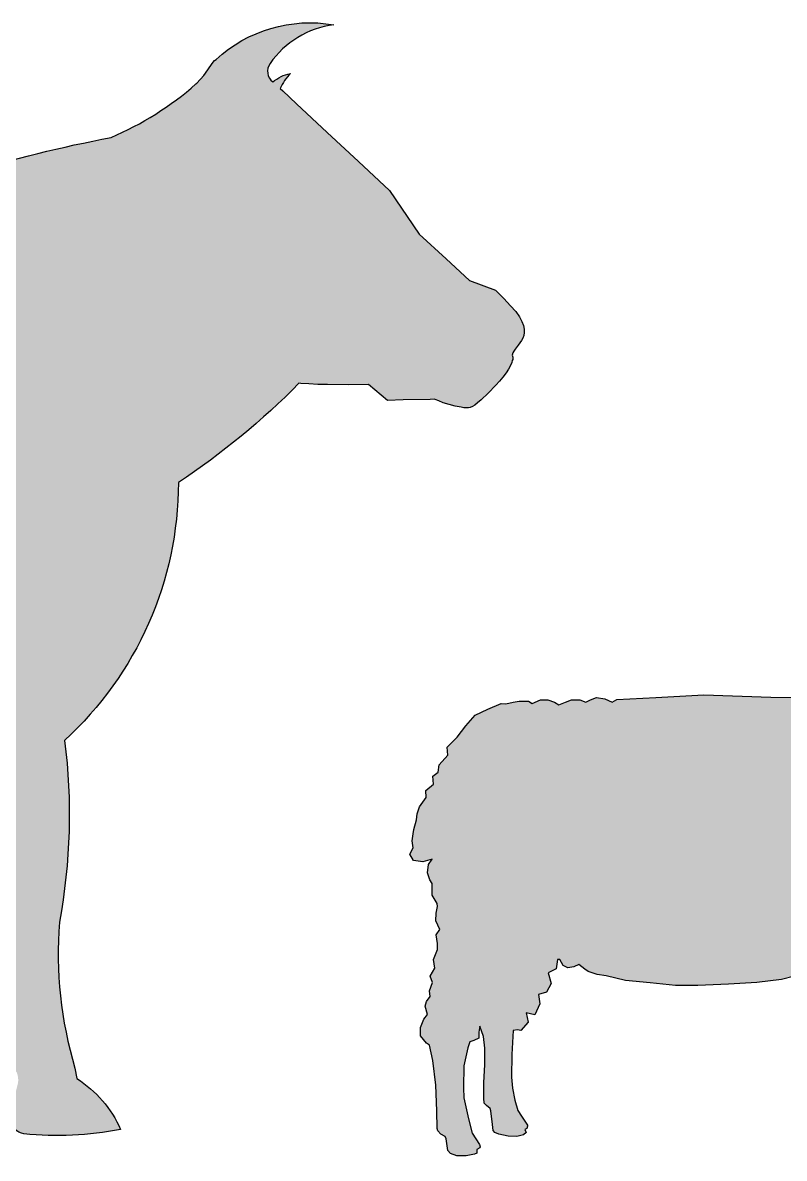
# Model space of a CAD drawing. Header units: millimetres. Extents: x 0 to 2059, y -1982 to 155.
# Drawn here: x 19.94 to 26.53, y 22.41 to 32.23 of the extents above; entities that cross this region are included whole.
import ezdxf

# ---------------------------------------------------------------- set-up
doc = ezdxf.new("R2010")
doc.units = ezdxf.units.MM
doc.header["$LTSCALE"] = 0.01
doc.layers.add('L18', color=4, linetype='Continuous')

msp = doc.modelspace()

# ---------------------------------------------------------------- hatches: boundary and pattern name
at = {"layer": 'L18'}
h = msp.add_hatch(color=256, dxfattribs=at)
edge = h.paths.add_edge_path()
edge.add_line((13.91153273667606, 24.97038228246649), (13.90842541541532, 24.92528653226045))
edge.add_line((13.90842541541532, 24.92528653226045), (13.901379940147, 24.7459867746664))
edge.add_line((13.901379940147, 24.7459867746664), (13.89812513855338, 24.65008714599767))
edge.add_line((13.89812513855338, 24.65008714599767), (13.89864122607222, 24.55213933269312))
edge.add_line((13.89864122607222, 24.55213933269312), (13.90206685046924, 24.45505287162614))
edge.add_line((13.90206685046924, 24.45505287162614), (13.90721517934141, 24.35214733680849))
edge.add_line((13.90721517934141, 24.35214733680849), (13.91527304509175, 24.25010315422855))
edge.add_line((13.91527304509175, 24.25010315422855), (13.92624044771847, 24.14892032388694))
edge.add_line((13.92624044771847, 24.14892032388695), (13.94097873946005, 24.04568930890892))
edge.add_line((13.94097873946005, 24.04568930890891), (13.96239745718928, 23.94127146153367))
edge.add_line((13.96239745718928, 23.94127146153368), (13.98586435955822, 23.8406245032718))
edge.add_line((13.98586435955822, 23.8406245032718), (14.01310215104141, 23.73792936037276))
edge.add_line((14.01310215104141, 23.73792936037276), (14.04615901627737, 23.63695692195125))
edge.add_line((14.04615901627736, 23.63695692195125), (14.08417360302762, 23.54061672488411))
edge.add_line((14.08417360302762, 23.54061672488411), (14.12886861576612, 23.44308969541977))
edge.add_line((14.12886861576612, 23.44308969541977), (14.17561181314194, 23.33684695043294))
edge.add_line((14.17561181314194, 23.33684695043294), (14.2030516064602, 23.26193236054806))
edge.add_line((14.2030516064602, 23.26193236054807), (14.2352541817012, 23.18932290627334))
edge.add_line((14.2352541817012, 23.18932290627333), (14.25174727228156, 23.09845639535984))
edge.add_arc((13.7209527146038, 22.2595096357197), 0.9927610628801983, 23.760051935673403, 57.67880706732399, ccw=False)
edge.add_arc((14.08773129282126, 25.33806054491949), 2.732813983855878, 263.8207677775461, 281.4358506883499, ccw=False)
edge.add_arc((13.808861384753, 22.73854107108444), 0.1184080000003041, 176.928537008617, 262.58192873071414, ccw=False)
edge.add_arc((15.14337386566317, 22.66693306387833), 1.454840290990404, 164.2362289315137, 176.9285370085086, ccw=False)
edge.add_arc((13.69766829632437, 23.07503934308319), 0.04736319999997456, 344.2362289315121, 459.3885652181947)
edge.add_arc((13.92394842535727, 22.63941514248521), 0.53611882247298, 115.87966043148, 132.0343272875595)
edge.add_arc((13.54911965314565, 23.05520343539814), 0.02368160000017777, 178.2480865061892, 312.0343272877745, ccw=False)
edge.add_arc((10.51514023766284, 23.14800131014579), 3.011716650498605, 358.2480865057758, 387.2644953678432)
edge.add_arc((13.48578188616734, 25.02644344471199), 0.5787361057632164, 198.3597439684178, 239.52388448959408, ccw=False)
edge.add_line((12.93650486462804, 24.84415182745301), (12.89685313676622, 24.74852118966957))
edge.add_line((12.89685313676622, 24.74852118966957), (12.83920032211803, 24.59376889771798))
edge.add_line((12.83920032211803, 24.59376889771798), (12.78154750746924, 24.4238448124383))
edge.add_line((12.78154750746924, 24.4238448124383), (12.75120392081336, 24.33281405246634))
edge.add_line((12.75120392081336, 24.33281405246634), (12.72389469282104, 24.23874893383067))
edge.add_line((12.72389469282104, 24.23874893383068), (12.69961982349646, 24.14468381519323))
edge.add_line((12.69961982349646, 24.14468381519322), (12.67534495416949, 24.04454997922641))
edge.add_line((12.67534495416949, 24.04454997922641), (12.65410444351026, 23.94441614325752))
edge.add_line((12.65410444351026, 23.94441614325751), (12.63589829151638, 23.84428230728876))
edge.add_line((12.63589829151637, 23.84428230728876), (12.62072649818844, 23.74111411265437))
edge.add_line((12.62072649818844, 23.74111411265437), (12.61162342218941, 23.63491155935642))
edge.add_line((12.61162342218941, 23.63491155935642), (12.60555470485871, 23.53174336472202))
edge.add_line((12.60555470485871, 23.53174336472202), (12.60252034619276, 23.42554081142197))
edge.add_line((12.60252034619276, 23.42554081142197), (12.60555470485871, 23.31933825812193))
edge.add_line((12.60555470485871, 23.31933825812193), (12.61465778085714, 23.21617006348768))
edge.add_line((12.61465778085714, 23.21617006348769), (12.62982957418508, 23.10996751018943))
edge.add_line((12.62982957418508, 23.10996751018943), (12.64803572617896, 23.00679931555489))
edge.add_line((12.64803572617896, 23.00679931555489), (12.67837931283484, 22.90666547958629))
edge.add_line((12.67837931283484, 22.90666547958629), (12.67955159645071, 22.90314862873918))
edge.add_arc((12.14875703877264, 22.06420186910002), 0.9927610628795306, 23.76005193562861, 57.67880706727931, ccw=False)
edge.add_arc((12.5155356169898, 25.14275277829883), 2.732813983855878, 263.8207677775461, 281.4358506883499, ccw=False)
edge.add_arc((12.23666570892185, 22.54323330446346), 0.1184080000000237, 176.9285370084538, 262.5819287305509, ccw=False)
edge.add_arc((13.57117818983232, 22.47162529725768), 1.454840290990404, 164.2362289315137, 176.9285370085086, ccw=False)
edge.add_arc((12.12547262049339, 22.8797315764625), 0.04736320000007545, 344.2362289315935, 459.388565218276)
edge.add_arc((12.20520286783648, 22.39752296376634), 0.5361188224738669, 99.38856521821307, 115.5432320742926)
edge.add_arc((11.9638213969418, 22.90260859859532), 0.02368159999995753, 161.7569912924046, 295.54323207398477, ccw=False)
edge.add_arc((9.080990361819412, 23.8528337098531), 3.011716650498593, 341.7569912925188, 387.1023424058428)
edge.add_line((11.76200299579383, 25.22491550018486), (11.75593427846254, 25.24312165217844))
edge.add_line((11.75593427846254, 25.24312165217844), (11.75593427846254, 25.26132780417202))
edge.add_line((11.75593427846254, 25.26132780417203), (11.75896863712789, 25.27649959750205))
edge.add_line((11.75896863712789, 25.27649959750205), (11.76807171312513, 25.29470574949564))
edge.add_line((11.76807171312513, 25.29470574949564), (11.78324350645307, 25.31594626015472))
edge.add_line((11.78324350645307, 25.31594626015472), (11.80144965844814, 25.34022112948154))
edge.add_line((11.80144965844814, 25.34022112948154), (11.82572452777332, 25.37056471613757))
edge.add_line((11.82572452777332, 25.37056471613757), (11.8560681144292, 25.40697702012682))
edge.add_line((11.8560681144292, 25.40697702012682), (11.88944605975281, 25.45552675877853))
edge.add_line((11.88944605975281, 25.45552675877853), (11.92889272240772, 25.51014521476122))
edge.add_line((11.92889272240772, 25.51014521476122), (11.97440810239153, 25.57993546407201))
edge.add_line((11.97440810239153, 25.57993546407201), (12.01688912371179, 25.65579443071394))
edge.add_line((12.01688912371179, 25.65579443071393), (12.0502670690354, 25.74075647335474))
edge.add_line((12.0502670690354, 25.74075647335474), (12.07757629702593, 25.82875287465911))
edge.add_line((12.07757629702593, 25.82875287465912), (12.09881680768516, 25.92281799329672))
edge.add_line((12.09881680768516, 25.92281799329672), (12.09849009926964, 25.92313220396038))
edge.add_arc((15.69771654374605, 27.47841815349621), 3.9208857906654, 176.4851429676196, 203.3699803457382, ccw=False)
edge.add_arc((11.23145376709719, 27.89342101525121), 0.5796798150029834, 342.4678042878648, 389.9577723251181)
edge.add_line((11.73368469206586, 28.18289085120481), (11.54698797642378, 28.42356370347633))
edge.add_line((11.54698797642378, 28.42356370347633), (11.40874726576228, 28.60071901725086))
edge.add_line((11.40874726576228, 28.60071901725086), (11.36366887820133, 28.81691184646597))
edge.add_line((11.36366887820133, 28.81691184646598), (11.33112406526475, 28.96324537633024))
edge.add_line((11.33112406526475, 28.96324537633024), (11.30684919593778, 29.01482947364743))
edge.add_line((11.30684919593778, 29.01482947364743), (11.2825743266132, 29.05427613630219))
edge.add_line((11.2825743266132, 29.05427613630219), (11.27347125061417, 29.07248228829578))
edge.add_line((11.27347125061417, 29.07248228829578), (11.26133381595158, 29.08461972296016))
edge.add_line((11.26133381595158, 29.08461972296016), (11.25223073995494, 29.09372279895695))
edge.add_line((11.25223073995494, 29.09372279895695), (11.2431276639583, 29.09979151628809))
edge.add_line((11.24312766395829, 29.09979151628809), (11.237058946627, 29.09979151628809))
edge.add_line((11.237058946627, 29.09979151628809), (11.22795587063036, 29.09675715762259))
edge.add_line((11.22795587063036, 29.0967571576226), (11.22188715329906, 29.09068844029145))
edge.add_line((11.22188715329906, 29.09068844029145), (11.21581843596777, 29.07855100562707))
edge.add_line((11.21581843596777, 29.07855100562707), (11.20974971863647, 29.06034485363348))
edge.add_line((11.20974971863647, 29.06034485363349), (11.20671535997053, 29.03910434297426))
edge.add_line((11.20671535997053, 29.03910434297426), (11.20368100130339, 29.01179511498164))
edge.add_line((11.20368100130339, 29.01179511498164), (11.20064664263744, 28.97538281099447))
edge.add_line((11.20064664263744, 28.97538281099447), (11.19761228397209, 28.89042076835366))
edge.add_line((11.19761228397209, 28.89042076835366), (11.20064664263744, 28.78118385638811))
edge.add_line((11.20064664263744, 28.78118385638812), (11.20671535997053, 28.64463771643205))
edge.add_line((11.20671535997053, 28.64463771643204), (11.21581843596777, 28.47471363115251))
edge.add_line((11.21581843596777, 28.47471363115251), (11.22795587063036, 28.29265211121039))
edge.add_line((11.22795587063036, 28.29265211121039), (11.23402458796106, 28.11059059126857))
edge.add_line((11.23402458796106, 28.11059059126857), (11.237058946627, 27.9285290713266))
edge.add_line((11.237058946627, 27.92852907132659), (11.24009330529235, 27.74950191005027))
edge.add_line((11.24009330529235, 27.74950191005027), (11.23402458796106, 27.39751630482847))
edge.add_line((11.23402458796106, 27.39751630482847), (11.22795587063036, 27.06980556893155))
edge.add_line((11.22795587063036, 27.06980556893155), (11.22492151196441, 26.91505327698204))
edge.add_line((11.22492151196441, 26.91505327698204), (11.22492151196441, 26.76940406102739))
edge.add_line((11.22492151196441, 26.76940406102739), (11.22795587063036, 26.62982356240582))
edge.add_line((11.22795587063036, 26.62982356240582), (11.23099022929571, 26.50541485711204))
edge.add_line((11.23099022929571, 26.50541485711204), (11.237058946627, 26.44472768379805))
edge.add_line((11.237058946627, 26.44472768379805), (11.24009330529235, 26.39010922781521))
edge.add_line((11.24009330529235, 26.39010922781521), (11.24616202262364, 26.33549077183237))
edge.add_line((11.24616202262364, 26.33549077183236), (11.25526509862029, 26.28694103318081))
edge.add_line((11.25526509862029, 26.28694103318081), (11.26436817461753, 26.24142565319476))
edge.add_line((11.26436817461753, 26.24142565319476), (11.27650560927952, 26.1989446318745))
edge.add_line((11.27650560927952, 26.1989446318745), (11.2886430439445, 26.15949796922169))
edge.add_line((11.2886430439445, 26.15949796922168), (11.30078047860649, 26.12612002389807))
edge.add_line((11.30078047860649, 26.12612002389807), (11.31898663060037, 26.08363900257767))
edge.add_line((11.31898663060037, 26.08363900257767), (11.3341584239301, 26.0411579812592))
edge.add_line((11.3341584239301, 26.0411579812592), (11.35236457592399, 25.99564260127315))
edge.add_line((11.35236457592399, 25.99564260127315), (11.36450201058598, 25.95012722128709))
edge.add_line((11.36450201058598, 25.9501272212871), (11.39181123857651, 25.853027743984))
edge.add_line((11.3918112385765, 25.85302774398399), (11.41001739057218, 25.74682519068604))
edge.add_line((11.41001739057218, 25.74682519068604), (11.42822354256606, 25.63455392005485))
edge.add_line((11.42822354256606, 25.63455392005485), (11.43732661856271, 25.51621393209237))
edge.add_line((11.43732661856271, 25.51621393209237), (11.44642969456114, 25.39483958546439))
edge.add_line((11.44642969456114, 25.39483958546439), (11.44642969456114, 25.26436216283767))
edge.add_line((11.44642969456114, 25.26436216283767), (11.44339533589579, 25.1338847402129))
edge.add_line((11.44339533589579, 25.1338847402129), (11.43732661856271, 24.99430424159118))
edge.add_line((11.43732661856271, 24.99430424159118), (11.42518918390012, 24.85472374296767))
edge.add_line((11.42518918390012, 24.85472374296767), (11.40698303190624, 24.71210888568031))
edge.add_line((11.40698303190623, 24.71210888568031), (11.38574252124521, 24.56645966972566))
edge.add_line((11.38574252124521, 24.56645966972566), (11.35843329325468, 24.417776095107))
edge.add_line((11.35843329325468, 24.417776095107), (11.32505534793346, 24.2660581618212))
edge.add_line((11.32505534793346, 24.26605816182121), (11.2886430439445, 24.1173745872027))
edge.add_line((11.2886430439445, 24.1173745872027), (11.25526509862029, 24.21447406450401))
edge.add_line((11.25526509862029, 24.21447406450401), (11.24012249453984, 24.35237634293506))
edge.add_line((11.24012249453984, 24.35237634293506), (11.20688751226394, 24.66782348364267))
edge.add_line((11.20688751226394, 24.66782348364267), (11.18150079645239, 24.38880475591909))
edge.add_line((11.18150079645239, 24.38880475591909), (11.13944094643901, 24.24360293667548))
edge.add_line((11.13944094643901, 24.24360293667548), (11.09103904490897, 24.09598967696387))
edge.add_line((11.09103904490897, 24.09598967696387), (11.03992186879422, 23.95169936007052))
edge.add_line((11.03992186879422, 23.95169936007052), (11.01643436482743, 24.0516530137485))
edge.add_line((11.01643436482743, 24.0516530137485), (10.99114308862917, 24.16398693634416))
edge.add_line((10.99114308862917, 24.16398693634417), (10.96978242347883, 24.28507435092256))
edge.add_line((10.96978242347883, 24.28507435092256), (10.95235236937821, 24.41491525748577))
edge.add_line((10.95235236937821, 24.41491525748577), (10.93552998351249, 24.55079438144641))
edge.add_line((10.93552998351248, 24.55079438144641), (10.92233437458052, 24.69240788868987))
edge.add_line((10.92233437458052, 24.69240788868987), (10.91517698304569, 24.83341372770217))
edge.add_line((10.91517698304569, 24.83341372770217), (10.9083234256292, 24.97743867541213))
edge.add_line((10.9083234256292, 24.97743867541213), (10.9105271943105, 25.1205521207723))
edge.add_line((10.9105271943105, 25.1205521207723), (10.91544623757709, 25.26034262331794))
edge.add_line((10.91544623757709, 25.26034262331794), (10.91941531356012, 25.33008595753151))
edge.add_line((10.91941531356012, 25.33008595753151), (10.92609966412606, 25.39650634892862))
edge.add_line((10.92609966412606, 25.39650634892863), (10.9327840146926, 25.46292674032559))
edge.add_line((10.9327840146926, 25.46292674032559), (10.94248747395859, 25.52904329760599))
edge.add_line((10.94248747395859, 25.529043297606), (10.95158326499089, 25.58912163748704))
edge.add_line((10.95158326499089, 25.58912163748704), (10.96400199884039, 25.65191525195308))
edge.add_line((10.96400199884039, 25.65191525195308), (10.97883217315805, 25.70836681490066))
edge.add_line((10.97883217315804, 25.70836681490065), (10.99366234747331, 25.76481837784853))
edge.add_line((10.99366234747331, 25.76481837784853), (11.01090396225493, 25.81492788927825))
edge.add_line((11.01090396225493, 25.81492788927824), (11.031164685739, 25.86473356659305))
edge.add_line((11.031164685739, 25.86473356659305), (11.05112157510413, 25.9115201352084))
edge.add_line((11.05112157510413, 25.91152013520839), (11.07379373905276, 25.95498376100727))
edge.add_line((11.07379373905276, 25.95498376100727), (11.08195879526874, 25.97550985367249))
edge.add_line((11.08195879526874, 25.97550985367249), (11.09164302206808, 26.0111314898383))
edge.add_line((11.09164302206808, 26.0111314898383), (11.09867337978501, 26.05287109548399))
edge.add_line((11.09867337978501, 26.05287109548399), (11.10354716533673, 26.06846720924958))
edge.add_line((11.10354716533673, 26.06846720924958), (11.12175331733001, 26.11398258923563))
edge.add_line((11.12175331733001, 26.11398258923563), (11.12782203466131, 26.13522309989487))
edge.add_line((11.12782203466131, 26.13522309989487), (11.1338907519926, 26.17163540388398))
edge.add_line((11.1338907519926, 26.17163540388398), (11.13692511065795, 26.21715078387003))
edge.add_line((11.13692511065795, 26.21715078387003), (11.1399594693233, 26.27480359851852))
edge.add_line((11.1399594693233, 26.27480359851852), (11.1399594693233, 26.42348717313703))
edge.add_line((11.1399594693233, 26.42348717313703), (11.1399594693233, 26.60251433441335))
edge.add_line((11.1399594693233, 26.60251433441336), (11.12782203466131, 27.04856505827232))
edge.add_line((11.12782203466131, 27.04856505827231), (11.10961588266743, 27.5644060314425))
edge.add_line((11.10961588266743, 27.5644060314425), (11.08534101334105, 28.09541879794063))
edge.add_line((11.08534101334105, 28.09541879794063), (11.06410050268182, 28.60215669511179))
edge.add_line((11.06410050268182, 28.60215669511179), (11.05803178535053, 28.82669923637416))
edge.add_line((11.05803178535053, 28.82669923637417), (11.05196306801923, 29.02696690831181))
edge.add_line((11.05196306801923, 29.02696690831181), (11.04892870935388, 29.19689099358941))
edge.add_line((11.04892870935388, 29.19689099358941), (11.04892870935388, 29.32736841621612))
edge.add_line((11.04892870935388, 29.32736841621612), (11.05196306801923, 29.4001930241927))
edge.add_line((11.05196306801923, 29.4001930241927), (11.05803178535053, 29.47301763216899))
edge.add_line((11.05803178535053, 29.47301763216898), (11.06713486134717, 29.53977352281427))
edge.add_line((11.06713486134717, 29.53977352281427), (11.07927229600976, 29.6065294134594))
edge.add_line((11.07927229600976, 29.60652941345941), (11.09140973067414, 29.67025094544113))
edge.add_line((11.09140973067414, 29.67025094544113), (11.10961588266743, 29.73093811875497))
edge.add_line((11.10961588266743, 29.73093811875497), (11.13085639332666, 29.79162529206911))
edge.add_line((11.13085639332666, 29.79162529206911), (11.15209690398589, 29.84927810671746))
edge.add_line((11.15209690398589, 29.84927810671746), (11.17940613197881, 29.90389656270015))
edge.add_line((11.1794061319788, 29.90389656270015), (11.20671535997053, 29.95548066001541))
edge.add_line((11.20671535997053, 29.95548066001541), (11.23402458796106, 30.00403039866696))
edge.add_line((11.23402458796106, 30.00403039866696), (11.26740253328288, 30.05258013731866))
edge.add_line((11.26740253328288, 30.05258013731866), (11.29774611994114, 30.09809551730472))
edge.add_line((11.29774611994114, 30.09809551730471), (11.3341584239301, 30.14361089729062))
edge.add_line((11.3341584239301, 30.14361089729061), (11.37057072791727, 30.18305755994358))
edge.add_line((11.37057072791727, 30.18305755994358), (11.41001739057218, 30.22250422259819))
edge.add_line((11.41001739057218, 30.22250422259819), (11.44946405322709, 30.25891652658745))
edge.add_line((11.44946405322709, 30.25891652658746), (11.48891071587961, 30.29532883057463))
edge.add_line((11.48891071587961, 30.29532883057463), (11.53139173719986, 30.32567241723244))
edge.add_line((11.53139173719986, 30.32567241723244), (11.57387275852072, 30.35601600388862))
edge.add_line((11.57387275852072, 30.35601600388861), (11.61938813850453, 30.38635959054658))
edge.add_line((11.61938813850453, 30.38635959054658), (11.66490351849073, 30.41063445987146))
edge.add_line((11.66490351849073, 30.41063445987146), (11.71041889847634, 30.43490932919813))
edge.add_line((11.71041889847634, 30.43490932919813), (11.75593427846254, 30.45614983985736))
edge.add_line((11.75593427846254, 30.45614983985736), (11.80144965844815, 30.47739035051659))
edge.add_line((11.80144965844814, 30.47739035051659), (11.84999939709791, 30.49559650251227))
edge.add_line((11.8499993970979, 30.49559650251227), (11.89551477708411, 30.51076829584021))
edge.add_line((11.89551477708411, 30.51076829584021), (11.94406451573566, 30.52290573050265))
edge.add_line((11.94406451573566, 30.52290573050265), (11.98957989572186, 30.53504316516524))
edge.add_line((11.98957989572186, 30.53504316516523), (12.03812963437341, 30.54414624116188))
edge.add_line((12.03812963437341, 30.54414624116188), (12.08364501435722, 30.55324931716061))
edge.add_line((12.08364501435722, 30.55324931716061), (12.13219475300877, 30.55628367582626))
edge.add_line((12.13219475300878, 30.55628367582626), (12.23232858897782, 30.56538675182305))
edge.add_line((12.23232858897782, 30.56538675182306), (12.35066857694016, 30.5714554691542))
edge.add_line((12.35066857694015, 30.5714554691542), (12.48418035823043, 30.5714554691542))
edge.add_line((12.48418035823043, 30.5714554691542), (12.63286393285103, 30.5714554691542))
edge.add_line((12.63286393285103, 30.5714554691542), (12.97271210341009, 30.56538675182306))
edge.add_line((12.97271210341009, 30.56538675182306), (13.35807565395356, 30.55324931716062))
edge.add_line((13.35807565395357, 30.55324931716061), (14.2380396670074, 30.51076829584021))
edge.add_line((14.2380396670074, 30.51076829584021), (15.1938626467057, 30.46221855718851))
edge.add_line((15.1938626467057, 30.46221855718851), (15.67936003321763, 30.44097804652927))
edge.add_line((15.67936003321763, 30.44097804652927), (16.15575434373291, 30.42580625319955))
edge.add_line((16.15575434373291, 30.42580625319955), (16.38939996099164, 30.41973753586825))
edge.add_line((16.38939996099163, 30.41973753586825), (16.6200112195856, 30.4136688185371))
edge.add_line((16.62001121958561, 30.4136688185371), (16.84151940218234, 30.41063445987146))
edge.add_line((16.84151940218234, 30.41063445987146), (17.05392450878063, 30.41063445987146))
edge.add_line((17.05392450878063, 30.41063445987146), (17.26026089804942, 30.41366881853711))
edge.add_line((17.26026089804942, 30.4136688185371), (17.45749421131919, 30.4167031772026))
edge.add_line((17.45749421131919, 30.41670317720261), (17.64259008992695, 30.42277189453375))
edge.add_line((17.64259008992695, 30.42277189453375), (17.81554853387214, 30.43490932919813))
edge.add_line((17.81554853387213, 30.43490932919813), (17.97636954315472, 30.44704676386057))
edge.add_line((17.97636954315472, 30.44704676386057), (18.12201875910759, 30.4652529158543))
edge.add_line((18.12201875910759, 30.46525291585431), (18.22315137021531, 30.48171636417325))
edge.add_arc((22.87710081187649, 19.70313738405513), 11.7404007698282, 100.66183856730481, 113.3536072327916, ccw=False)
edge.add_arc((19.60341436879093, 33.80003459365687), 2.786190664481684, 293.2889153350455, 311.2123158290158)
edge.add_line((21.43909936969925, 31.70405773398377), (21.44767585671911, 31.71237432745788))
edge.add_line((21.44767585671912, 31.71237432745788), (21.50836303003326, 31.77609585943737))
edge.add_line((21.50836303003325, 31.77609585943737), (21.54174097535686, 31.82767995675457))
edge.add_line((21.54174097535687, 31.82767995675457), (21.57815327934463, 31.88229841273757))
edge.add_line((21.57815327934463, 31.88229841273756), (21.59939379000566, 31.90657328206423))
edge.add_line((21.59939379000566, 31.90657328206424), (21.61230324524275, 31.9162553734922))
edge.add_arc((22.42522064262043, 31.03449013524076), 1.199310064306948, 80.08017087063132, 132.6735923322026, ccw=False)
edge.add_arc((22.73388513436538, 31.42614110278593), 0.7962965552460636, 97.3637108003461, 145.1900485508988)
edge.add_arc((22.17730468723874, 31.81311797445876), 0.1184080000001605, 145.1900485493072, 230.9140036893158)
edge.add_arc((22.31781398080147, 31.46532612142239), 0.3343229981610815, 100.60570228124442, 130.0593588428323, ccw=False)
edge.add_arc((22.57402003623777, 31.47801914006082), 0.4480647814879749, 135.1644909428001, 155.1927351236019)
edge.add_line((22.16730075220774, 31.66601241762139), (22.19109372981733, 31.6456184368126))
edge.add_line((22.19109372981733, 31.6456184368126), (22.30943371777966, 31.53334716618141))
edge.add_line((22.30943371777966, 31.53334716618141), (22.57342292169486, 31.2845297555943))
edge.add_line((22.57342292169486, 31.2845297555943), (22.84651520160909, 31.03267798634154))
edge.add_line((22.84651520160908, 31.03267798634154), (23.11353876419022, 30.78386057575428))
edge.add_line((23.11353876419023, 30.78386057575428), (23.37145925077592, 30.40595922929106))
edge.add_line((23.37145925077592, 30.40595922929106), (23.60510486803524, 30.19051976402532))
edge.add_line((23.60510486803524, 30.19051976402532), (23.80537253997094, 30.00238952675206))
edge.add_line((23.80537253997094, 30.00238952675206), (24.03095750412692, 29.9204618427769))
edge.add_line((24.03095750412692, 29.92046184277689), (24.10378211210365, 29.84763723480061))
edge.add_line((24.10378211210365, 29.84763723480062), (24.16143492675184, 29.78391570282098))
edge.add_line((24.16143492675184, 29.78391570282098), (24.20695030673745, 29.73536596416943))
edge.add_line((24.20695030673745, 29.73536596416943), (24.23729389339392, 29.68985058418352))
edge.add_line((24.23729389339392, 29.68985058418352), (24.25853440405494, 29.65040392153056))
edge.add_line((24.25853440405494, 29.65040392153055), (24.27370619738288, 29.61399161754144))
edge.add_line((24.27370619738288, 29.61399161754144), (24.27977491471418, 29.58364803088542))
edge.add_line((24.27977491471417, 29.58364803088542), (24.27977491471417, 29.55330444422731))
edge.add_line((24.27977491471417, 29.5533044442273), (24.27674055604882, 29.52902957490257))
edge.add_line((24.27674055604882, 29.52902957490257), (24.26763748005158, 29.50475470557575))
edge.add_line((24.26763748005159, 29.50475470557576), (24.25550004538959, 29.48351419491652))
edge.add_line((24.25550004538959, 29.48351419491652), (24.22819081739727, 29.44406753226177))
edge.add_line((24.22819081739728, 29.44406753226176), (24.20088158940436, 29.41068958694024))
edge.add_line((24.20088158940436, 29.41068958694024), (24.18874415474237, 29.39248343494471))
edge.add_line((24.18874415474237, 29.39248343494472), (24.17964107874572, 29.37731164161678))
edge.add_line((24.17964107874572, 29.37731164161678), (24.17660672007978, 29.35910548962304))
edge.add_line((24.17660672007978, 29.35910548962304), (24.17964107874572, 29.34089933762737))
edge.add_line((24.17964107874572, 29.34089933762737), (24.17964107874572, 29.33179626163058))
edge.add_line((24.17964107874572, 29.33179626163057), (24.17964107874572, 29.31965882696813))
edge.add_line((24.17964107874572, 29.31965882696814), (24.17660672007978, 29.31055575097134))
edge.add_line((24.17660672007978, 29.31055575097134), (24.17357236141443, 29.2953839576434))
edge.add_line((24.17357236141443, 29.2953839576434), (24.16143492675184, 29.26807472965108))
edge.add_line((24.16143492675184, 29.26807472965108), (24.14322877475796, 29.23773114299506))
edge.add_line((24.14322877475796, 29.23773114299506), (24.12198826409693, 29.20435319767145))
edge.add_line((24.12198826409693, 29.20435319767144), (24.09467903610641, 29.16794089368219))
edge.add_line((24.09467903610641, 29.16794089368219), (24.06433544944874, 29.13152858969502))
edge.add_line((24.06433544944874, 29.13152858969502), (24.03399186279286, 29.0981506443714))
edge.add_line((24.03399186279286, 29.0981506443714), (23.96723597214743, 29.02836039506047))
edge.add_line((23.96723597214743, 29.02836039506047), (23.90654879883329, 28.97070758041228))
edge.add_line((23.90654879883329, 28.97070758041227), (23.87620521217562, 28.94643271108739))
edge.add_line((23.87620521217562, 28.9464327110874), (23.85193034285044, 28.92519220042622))
edge.add_line((23.85193034285044, 28.92519220042622), (23.83068983218942, 28.91305476576379))
edge.add_line((23.83068983218942, 28.91305476576378), (23.81248368019554, 28.90395168976699))
edge.add_line((23.81248368019554, 28.90395168976699), (23.7973118868676, 28.90091733110149))
edge.add_line((23.7973118868676, 28.9009173311015), (23.77910573487431, 28.9009173311015))
edge.add_line((23.77910573487431, 28.9009173311015), (23.75786522421329, 28.9009173311015))
edge.add_line((23.75786522421329, 28.9009173311015), (23.73359035488811, 28.90698604843264))
edge.add_line((23.73359035488811, 28.90698604843264), (23.68200625757121, 28.91608912442943))
edge.add_line((23.68200625757121, 28.91608912442943), (23.63042216025372, 28.93126091775737))
edge.add_line((23.63042216025371, 28.93126091775737), (23.57883806293681, 28.9464327110874))
edge.add_line((23.57883806293681, 28.9464327110874), (23.53939140028191, 28.96160450441533))
edge.add_line((23.53939140028191, 28.96160450441533), (23.50904781362603, 28.97374193907777))
edge.add_line((23.50904781362603, 28.97374193907778), (23.49994473762879, 28.97677629774342))
edge.add_line((23.49994473762879, 28.97677629774342), (23.46656679230518, 28.97374193907777))
edge.add_line((23.46656679230518, 28.97374193907778), (23.23187875215196, 28.97070758041228))
edge.add_line((23.23187875215196, 28.97070758041227), (23.09533261219634, 28.96463886308098))
edge.add_line((23.09533261219634, 28.96463886308099), (22.93147724424781, 29.10282587495374))
edge.add_line((22.93147724424781, 29.10282587495374), (22.75548444163728, 29.0997915162881))
edge.add_line((22.75548444163728, 29.09979151628809), (22.57645728036081, 29.10282587495374))
edge.add_line((22.5764572803608, 29.10282587495374), (22.49452959638743, 29.10282587495374))
edge.add_line((22.49452959638743, 29.10282587495374), (22.41563627107762, 29.10889459228504))
edge.add_line((22.41563627107762, 29.10889459228504), (22.34584602176862, 29.11192895095069))
edge.add_line((22.34584602176862, 29.11192895095068), (22.33014320681766, 29.11440834278493))
edge.add_arc((17.59420121766294, 33.79958291809681), 6.661832129811405, 303.66109520443206, 315.30874582389686, ccw=False)
edge.add_arc((18.25703273032011, 28.26061532111937), 3.029690433657428, 312.4457905012045, 359.8888070947914, ccw=False)
edge.add_arc((15.24441813349806, 25.38218969717544), 5.098012554201968, -10.521905539840816, 7.243248002578525, ccw=False)
edge.add_arc((23.7316984065976, 24.18433903329404), 3.485224294884818, 175.6080419117262, 196.5884739779518)
edge.add_line((20.39152905570777, 23.18932290627318), (20.40802214628872, 23.09845639535981))
edge.add_arc((19.87722758861055, 22.25950963571989), 0.9927610628802317, 23.76005193564629, 57.67880706729699, ccw=False)
edge.add_arc((20.24400616682838, 25.33806054492029), 2.732813983856843, 263.8207677775386, 281.4358506883424, ccw=False)
edge.add_arc((19.96513625875989, 22.73854107108403), 0.1184080000000407, 176.9285370084961, 262.5819287305924, ccw=False)
edge.add_arc((21.29964873967051, 22.66693306387949), 1.45484029099051, 164.2362289315666, 176.9285370085615, ccw=False)
edge.add_arc((19.71345447510169, 23.08473857829238), 0.1874339902292569, 353.0849881417521, 382.0299575226253)
edge.add_arc((20.06456305001063, 23.36994382968633), 0.2786370098124566, 195.4869400186701, 230.4667855872557, ccw=False)
edge.add_arc((17.52790334319376, 23.58287675462378), 2.286267339846097, 352.7800708180928, 384.4088397910872)
edge.add_arc((19.9033467923862, 25.02644344471275), 0.5787361057636797, 198.3597439684814, 239.5238844896576, ccw=False)
edge.add_line((19.35406977084667, 24.84415182745301), (19.31441804298485, 24.74852118966957))
edge.add_line((19.31441804298485, 24.74852118966957), (19.25676522833666, 24.59376889771798))
edge.add_line((19.25676522833666, 24.59376889771798), (19.19911241368846, 24.4238448124383))
edge.add_line((19.19911241368846, 24.4238448124383), (19.16876882703199, 24.33281405246634))
edge.add_line((19.16876882703199, 24.33281405246634), (19.14145959903967, 24.23874893383067))
edge.add_line((19.14145959903967, 24.23874893383068), (19.11718472971509, 24.14468381519323))
edge.add_line((19.11718472971509, 24.14468381519322), (19.09290986038812, 24.04454997922641))
edge.add_line((19.09290986038812, 24.04454997922641), (19.07166934972889, 23.94441614325752))
edge.add_line((19.07166934972889, 23.94441614325751), (19.01124704528679, 23.84428230728876))
edge.add_line((19.01124704528679, 23.84428230728876), (18.97528677513568, 23.74111411265437))
edge.add_line((18.97528677513567, 23.74111411265437), (18.92130751795709, 23.63491155935642))
edge.add_line((18.92130751795709, 23.63491155935642), (18.91523880062639, 23.53174336472202))
edge.add_line((18.91523880062639, 23.53174336472202), (18.91220444196044, 23.42554081142197))
edge.add_line((18.91220444196045, 23.42554081142197), (18.91523880062639, 23.31933825812193))
edge.add_line((18.91523880062639, 23.31933825812193), (18.92434187662482, 23.21617006348768))
edge.add_line((18.92434187662482, 23.21617006348769), (18.93951366995276, 23.10996751018943))
edge.add_line((18.93951366995276, 23.10996751018943), (18.95771982194665, 23.00679931555489))
edge.add_line((18.95771982194665, 23.00679931555489), (18.98806340860252, 22.90666547958629))
edge.add_line((18.98806340860252, 22.90666547958629), (18.98923569221838, 22.90314862873946))
edge.add_arc((18.45844113453972, 22.06420186909939), 0.9927610628806195, 23.760051935627075, 57.67880706727777, ccw=False)
edge.add_arc((18.82521971275756, 25.14275277829956), 2.732813983856865, 263.8207677775488, 281.4358506883527, ccw=False)
edge.add_arc((18.54634980468963, 22.5432333044633), 0.1184080000001249, 176.9285370084621, 262.581928730559, ccw=False)
edge.add_arc((19.88086228560047, 22.47162529725615), 1.454840290990952, 164.2362289314618, 176.9285370084567, ccw=False)
edge.add_arc((18.29466802103165, 22.88943081167057), 0.1874339902294139, 353.0849881421139, 382.0299575229871)
edge.add_arc((12.79447880339755, 20.84847198637994), 6.054007734403223, 20.41015648711944, 21.83567025372994)
edge.add_arc((12.05304633826561, 24.15875782637214), 6.448562890164976, 350.5522170898485, 359.3569010879488)
edge.add_arc((28.79917623276826, 25.99549429309391), 10.47344125194214, 181.9931109043754, 190.502680589569, ccw=False)
edge.add_arc((18.04722606445133, 27.32889383093273), 1.721389637689951, 248.962211583375, 279.52476955909304, ccw=False)
edge.add_arc((16.16356479547469, 30.07500241432778), 4.533047240920339, 254.3234371104083, 286.21356752831275, ccw=False)
edge.add_arc((13.78837099438237, 26.22410092645883), 1.259753647765776, 290.4278043793423, 335.94327595824336, ccw=False)
edge.add_spline(control_points=[(14.22805884002145, 25.04356975302202), (14.2253131682987, 25.03436808538929), (14.21881240226934, 25.00936130109513), (14.21533734368256, 24.98431357892894), (14.2158845594385, 24.9420778942664), (14.22237372882189, 24.89497714755086), (14.2252625545451, 24.85028271375562), (14.22854397109462, 24.8089524698003), (14.19470554654125, 24.78888310635424), (14.16653457712908, 24.80073290935109), (14.15818290645105, 24.83906462020956), (14.16113395712737, 24.88250143751564), (14.15892030475641, 24.92768298905681), (14.14498479006242, 24.9686126909224), (14.11084292627526, 24.95765440148927), (14.13342629974197, 24.91119958016709), (14.12742486793233, 24.87673031547455), (14.12742486793233, 24.82128480353723), (14.13185366538752, 24.78683716624522), (14.11294880036426, 24.76316597605202), (14.09231862707397, 24.7628288518892), (14.06742987811933, 24.77333122282646), (14.05843256247632, 24.79880610937966), (14.05243596273664, 24.83027628119982), (14.0509331887491, 24.86774173828813), (14.0509331887491, 24.90370474846335), (14.05211673180125, 24.96877666932149), (14.02172800239897, 24.9379165496274), (13.97061348346243, 24.97758791110891), (14.00143828856785, 24.86324599945647), (13.98909463182549, 24.81392112447443), (13.9939265431778, 24.74738724353017), (13.93436011251627, 24.73793707978561), (13.91717376349571, 24.79692553314572), (13.92007632612592, 24.86903463138251), (13.91458422109008, 24.93418429103861), (13.91153273667606, 24.97038228246664)], knot_values=[0, 0, 0, 0, 0.009274167198102035, 0.08437100286078181, 0.2336815318398511, 0.420889673065223, 0.54232845809456, 0.6832757338855822, 0.7792343256996719, 0.8710373196192998, 0.929935574686267, 1.147384811478264, 1.259939163380097, 1.400889137481335, 1.430355986523632, 1.542503861602468, 1.721669805950572, 1.870980334929415, 2.024608315533093, 2.090489205942068, 2.146417461588062, 2.199122750350651, 2.296377439147245, 2.38225099350944, 2.504757533568625, 2.635480689810926, 2.794649318579898, 2.8571852471875, 2.954489033486227, 3.215947562579423, 3.459709454597935, 3.613332482541511, 3.754398781234873, 3.858551532558606, 4.138594677948882, 4.488729920469242, 4.488729920469242, 4.488729920469242, 4.488729920469242], degree=3, periodic=0)
msp.add_hatch(color=256, dxfattribs=at).paths.add_polyline_path([(24.18360158820395, 23.51612395176934), (24.17192641451033, 23.30844057356772), (24.16804168945044, 23.11181372053669), (24.17670761458414, 23.01589089405808), (24.19911948992959, 22.91249744246436), (24.22541609033494, 22.82314876608709), (24.25709154082317, 22.77324499031799), (24.30729414159696, 22.6967457891387), (24.30729414159696, 22.68598808897293), (24.30251294152375, 22.66626563866878), (24.28368696623335, 22.65759971353522), (24.29563996641728, 22.63130311312987), (24.27203279105367, 22.61217831283494), (24.21465839016917, 22.59663941259551), (24.14084861403117, 22.60022531265072), (24.05986703778306, 22.61695951290875), (24.02609981226277, 22.63130311312987), (24.01115856203226, 22.6507267384292), (24.00368793691731, 22.70092933920314), (23.99143611172855, 22.81986169103643), (23.98486196162692, 22.8392853163359), (23.95378416114776, 22.86647839175501), (23.93346406083438, 22.88530436704525), (23.92987816077932, 22.92803634270394), (23.92987816077932, 23.06250759477681), (23.93734878589427, 23.21939072219513), (23.93734878589427, 23.36193024939232), (23.92718873573758, 23.46203662593536), (23.89670764519693, 23.55135947386766), (23.89551328524935, 23.55108647730825), (23.88535323509325, 23.49909092650663), (23.88535323509325, 23.44769302571424), (23.8441153844574, 23.42737292540115), (23.81016440073687, 23.41605593082759), (23.79211983365579, 23.36521732444314), (23.75775495812641, 23.20833419702467), (23.75357140806168, 23.01977561911812), (23.75775495812641, 22.93132341775446), (23.79630338372052, 22.75143076498161), (23.83007060924082, 22.62711956306544), (23.8928238602082, 22.52701318652225), (23.89880036030016, 22.50878486124123), (23.89551328524935, 22.5007165861169), (23.86861903483492, 22.48517768587732), (23.86861903483492, 22.46216816052279), (23.86861903483492, 22.45469753540755), (23.84949423454029, 22.4433421852324), (23.77658093341621, 22.43109036004364), (23.69619700717718, 22.43109036004364), (23.64151203133441, 22.45081281034765), (23.61910015598896, 22.47770706076237), (23.60296360574031, 22.57781343730527), (23.59549298062476, 22.59663941259551), (23.55694455503065, 22.61695951290875), (23.53064795462531, 22.64684201336945), (23.52646440456057, 22.66626563866878), (23.52228085449644, 22.81986169103643), (23.51421257937181, 23.04278514447265), (23.48791597896647, 23.25375559772495), (23.45863978221199, 23.38750763387918), (23.43263335311463, 23.40645517507854), (23.38123545232209, 23.46861077603685), (23.38123545232209, 23.54032877714233), (23.41141677778733, 23.61264442825703), (23.44249457826648, 23.65388227889258), (23.42097917793495, 23.72560027999821), (23.43263335311463, 23.76624048062483), (23.46656237085168, 23.80796551801267), (23.45869720535749, 23.85903640409702), (23.48622260753941, 23.92975018589282), (23.46656237085168, 23.98474836558988), (23.50588284422774, 24.05546214738524), (23.49408777303359, 24.13010322279374), (23.52947298661543, 24.21652939286371), (23.52947298661543, 24.26760027894807), (23.51767791542128, 24.34224135435612), (23.54913322330376, 24.38938494682778), (23.51374800972133, 24.46402602223628), (23.51767791542128, 24.53080929659497), (23.52947298661543, 24.58737903650139), (23.52497027953758, 24.6125128936699), (23.48373242890233, 24.68482854478446), (23.48373242890233, 24.78672787135532), (23.46281467857927, 24.8172080218251), (23.44249457826648, 24.87936362278327), (23.4520569784135, 24.95108162388875), (23.48246770070721, 24.99626326843878), (23.4033485026633, 24.97349349923435), (23.3210862567301, 24.98416103051493), (23.28963094884942, 25.03915921021199), (23.31715635103133, 25.0941573899086), (23.30929118553715, 25.15701337065503), (23.31715635103133, 25.21594205778876), (23.32502151652492, 25.25522784921149), (23.34861165891321, 25.33772672566892), (23.35254156461258, 25.38879439792886), (23.37381873797829, 25.4492229065675), (23.43119857364927, 25.53064940018685), (23.42921755851501, 25.59056713374639), (23.49451074653568, 25.64728230729703), (23.48857305522599, 25.71647273625091), (23.53475747833999, 25.74985500513113), (23.54456618030382, 25.81261841969556), (23.61718845506071, 25.89743415834747), (23.61323244814795, 25.96528790946002), (23.69952693979049, 26.05180332743791), (23.77299374271643, 26.1505065483644), (23.85629380951682, 26.24205429335678), (23.9645805139068, 26.29615108364478), (24.08138243811461, 26.34423024291739), (24.12133288742028, 26.3410359600431), (24.18417823969909, 26.35409146806924), (24.23557614049163, 26.36425151822593), (24.31745419175365, 26.36425151822593), (24.34853199223281, 26.34423024291739), (24.42144529335689, 26.37441156838263), (24.48300324430553, 26.37441156838263), (24.54183900803055, 26.35458988750096), (24.57801188929199, 26.33200097523036), (24.63719694668255, 26.35409146806924), (24.68919249748417, 26.37441156838263), (24.7609104985895, 26.37441156838263), (24.81313561749015, 26.35458988750096), (24.85354625001789, 26.37441156838263), (24.90554180081891, 26.39532931870509), (24.97785745193391, 26.38546809355309), (25.03941540288255, 26.35409146806924), (25.07991424084603, 26.37717879977156), (25.41903379465364, 26.39524876939749), (25.8350219291596, 26.41783768166868), (26.41378802934084, 26.39976771204276), (26.58850846571012, 26.39532931870509), (26.62884984133206, 26.39532931870509), (26.72238206777376, 26.34423024291739), (26.77288349355238, 26.39532931870509), (26.85595684483256, 26.41654589403209), (26.94799494625128, 26.39532931870509), (27.00895524719084, 26.43746364435455), (27.10159099861923, 26.44672721949733), (27.1948244000561, 26.41654589403209), (27.25638235100533, 26.43746364435455), (27.35887932758498, 26.45778374466764), (27.45441794325599, 26.45626899748638), (27.51703191538843, 26.47772092290418), (27.57612510593422, 26.50888282045535), (27.61722490135639, 26.51704558553457), (27.67626314117112, 26.53134783597207), (27.70846406031691, 26.53671081732652), (27.74961397439899, 26.54386049230726), (27.78897602232252, 26.54207089820436), (27.82296963969802, 26.55458645501616), (27.85695842500237, 26.56352282362231), (27.89273990853763, 26.59391111764656), (27.93567768877946, 26.6260890057737), (27.96072714328864, 26.66720326250685), (27.96728703696362, 26.71265502604307), (27.99776718743369, 26.78437302714869), (28.09100058887056, 26.82501322777517), (28.10116063902726, 26.8877664787424), (28.14180083965343, 26.94932442969134), (28.21411649076843, 26.99056228032704), (28.3073498922053, 27.09395573192075), (28.36831019314546, 27.10411578207744), (28.44122349426954, 27.09395573192075), (28.5021837952091, 27.1662713830356), (28.57509709633318, 27.18659148334884), (28.68805294807436, 27.1662713830356), (28.74004849887598, 27.19615388349616), (28.8117664999813, 27.19615388349616), (28.90350577639518, 27.13579123256567), (28.95639780221071, 27.15491603286046), (29.02811580331604, 27.13579123256567), (29.06995130396097, 27.0826003817459), (29.07951370410858, 27.02164008080604), (29.1416693050663, 27.02164008080604), (29.21320470083908, 26.93790184921952), (29.2453717954904, 26.90238261197405), (29.24367573867475, 26.83979902696286), (29.21769852659062, 26.78791530037051), (29.33961167035545, 26.68728906341538), (29.60694864164866, 26.38993644199359), (29.64460059222945, 26.312241940796), (29.67508074269893, 26.24171923970882), (29.68195371780481, 26.21422733928502), (29.68195371780481, 26.20197551409611), (29.66432304253316, 26.15804823841897), (29.60067331655246, 26.07348076211551), (29.57706614118825, 26.04509238667779), (29.54658599071818, 26.04090883661336), (29.51491054022994, 26.03552998653048), (29.46679971448822, 26.01819813626322), (29.38910521329093, 26.01192281116657), (29.23580798592782, 26.02357698634611), (29.16197780783282, 26.03234021223297), (29.15661935970694, 26.01819813626322), (29.01767495995817, 26.01625798590253), (28.94960558000477, 25.94825050952709), (28.87181890587318, 25.87538473473659), (28.80160644982461, 25.82663888738529), (28.74004849887598, 25.74476083612327), (28.72988844871869, 25.70292533547834), (28.68805294807436, 25.62044963420694), (28.7434452835824, 25.55059225821238), (28.64681509743851, 25.50689613245654), (28.61834297315609, 25.44484377946585), (28.67614903494204, 25.3761401886906), (28.59186805778942, 25.30595445433925), (28.58524812093042, 25.23320469861559), (28.64886584964401, 25.18233034028124), (28.58790554870445, 25.14109248964569), (28.58790554870445, 25.03710138804275), (28.53590999790283, 24.94446563661466), (28.50483219742427, 24.89366538583165), (28.49407449725791, 24.81059203455102), (28.45343429663173, 24.76009060877269), (28.44327424647504, 24.73887403344554), (28.44327424647504, 24.65639833217415), (28.41219644599588, 24.60589690639567), (28.36020089519426, 24.56465905576012), (28.36020089519426, 24.50250345480181), (28.27892049394132, 24.42062540353994), (28.24724504345309, 24.42062540353994), (28.2269249431403, 24.33755205225916), (28.20660484282691, 24.29631420162361), (28.14247581853341, 24.23856163858163), (28.11611204079306, 24.20187060876302), (28.08503699412087, 24.15106585949028), (28.07750862796973, 24.10590833828578), (28.0614169134144, 24.06357136020798), (28.0363156130278, 23.96824618373845), (27.97475766207857, 23.93298483319501), (28.02615556287111, 23.87232335725999), (28.01599551271442, 23.80269713118658), (27.97834356213422, 23.72984879202003), (27.97834356213422, 23.70259075464368), (27.94905871168289, 23.3924103998621), (27.94099043655827, 23.24150377253604), (27.95324226174703, 23.10225132038952), (27.98222828719412, 22.93939169287894), (28.01480021269626, 22.84077944135889), (28.0551415883176, 22.76368259017038), (28.10474653908231, 22.68927516402345), (28.10863126414221, 22.67642568882532), (28.09637943895345, 22.65700206352599), (28.08352996375561, 22.6495314384109), (28.10056298901818, 22.62771721307467), (28.07695581365397, 22.60739711276128), (28.00254838750691, 22.60022531265072), (27.93710571149838, 22.60739711276128), (27.86807713543419, 22.62771721307467), (27.84715938511173, 22.64415258832786), (27.83072400985824, 22.67642568882532), (27.81877100967431, 22.72184708952545), (27.80233563442082, 22.83271116623456), (27.80233563442082, 22.84884771648321), (27.77663668402455, 22.86916781679645), (27.74107650847643, 22.90622211736772), (27.72553760823684, 22.93939169287894), (27.72553760823684, 22.95493059311852), (27.72553760823684, 22.99228371869432), (27.73838708343528, 23.20026592190035), (27.73270940834756, 23.38075622468257), (27.7165728580989, 23.51522747675543), (27.69236803272562, 23.64641165377763), (27.67204793241283, 23.71872730489234), (27.61265446168703, 23.71872730489204), (27.61736295656948, 23.6646399790585), (27.57648469083862, 23.61309781791903), (27.53668020532561, 23.43842945057161), (27.49155762963046, 23.10225132038952), (27.49155762963046, 22.93939169287894), (27.50380945481922, 22.84077944135889), (27.54086375539034, 22.72573181458549), (27.58210160602619, 22.6495314384109), (27.62662653171225, 22.57512401226382), (27.66726673233903, 22.51356606131489), (27.65979610722408, 22.50549778619071), (27.64694663202564, 22.48936123594191), (27.62662653171225, 22.48099413581289), (27.65113018209037, 22.4520081103661), (27.58628515609032, 22.42780328499282), (27.54086375539034, 22.42421738493777), (27.45898570412832, 22.43109036004364), (27.39414067812886, 22.44812338530621), (27.36903937774167, 22.45678931043991), (27.36097110261764, 22.47292586068857), (27.34065100230426, 22.54613798681704), (27.32391680204652, 22.61158066282587), (27.31226262686624, 22.62024658795957), (27.27520832629513, 22.62771721307467), (27.25429057597326, 22.63727961322198), (27.25429057597326, 22.67642568882532), (27.27042712622132, 22.85691599160769), (27.28746015148389, 23.08193122007628), (27.27998952636894, 23.22865429733776), (27.27042712622132, 23.45396835081104), (27.25605750411422, 23.54843531096175), (27.17301017471972, 23.61264442825703), (27.16434424958661, 23.68496007937174), (27.16486577069033, 23.73579301338656), (27.11892244247342, 23.78170175804791), (27.07552561551527, 23.83781147914176), (27.05000261807692, 23.88626974279193), (26.99639562572979, 23.95002802085241), (26.98618546034022, 23.97043287419418), (26.96066246290246, 23.98828530807037), (26.91471430261381, 23.9857357890814), (26.87132230772621, 23.97808433163787), (26.79729498459993, 24.00613774194626), (26.76666448843181, 24.01633871837892), (26.73224329292562, 24.01426523444795), (26.5048881156845, 23.9569937766888), (26.29131862187989, 23.93097143922584), (26.0464919217073, 23.91535867951261), (25.78083243805053, 23.90494910176272), (25.58809572773011, 23.90494910176272), (25.36931134543588, 23.92576825726309), (25.15574185163127, 23.94658419893846), (24.98905281328465, 23.98822250993907), (24.91091515145868, 23.99863208768941), (24.8332261497045, 24.0244252846045), (24.80274599923442, 24.04534303492711), (24.75134809844188, 24.08658088556266), (24.71011024780663, 24.06626078524957), (24.65811469700501, 24.0555030850838), (24.61687684636916, 24.07701848541534), (24.58639669589909, 24.12781873619836), (24.56760828718113, 24.12781873619836), (24.55651419543868, 24.0480324599684), (24.48629031935634, 24.01366758443873), (24.51139161974353, 23.92222713302924), (24.47134906912584, 23.84722205687309), (24.40172284305258, 23.82690195655985), (24.416066443274, 23.74651803032067), (24.37154151758734, 23.65119285385129), (24.29563996641728, 23.66673175409072), (24.31476476671251, 23.58694547786076), (24.25051739072213, 23.5161239517692), (24.22189311076045, 23.52046870854898)])

# ---------------------------------------------------------------- linework, layer by layer
msp.add_lwpolyline([(18.22315137021531, 30.48171636417324, -0.05543496785161547), (20.70498446710439, 31.24085469819298, 0.07836541706470393), (21.43909936969925, 31.70405773398377), (21.44767585671912, 31.71237432745788), (21.50836303003325, 31.77609585943737), (21.54174097535687, 31.82767995675457), (21.57815327934463, 31.88229841273756), (21.59939379000566, 31.90657328206424), (21.61230324524275, 31.9162553734922, -0.2335971275796603), (22.63182581156906, 32.21587023263179, 0.2117647094290498), (22.0800857903095, 31.88071191312118, 0.3925197692483481), (22.10265008736728, 31.7212096223787, -0.1292280627322481), (22.25628210882346, 31.79393789210369, 0.08761284665306557), (22.16730075220774, 31.66601241762139), (22.19109372981733, 31.6456184368126), (22.30943371777966, 31.53334716618141), (22.57342292169486, 31.2845297555943), (22.84651520160908, 31.03267798634154), (23.11353876419023, 30.78386057575428), (23.37145925077592, 30.40595922929106), (23.60510486803524, 30.19051976402532), (23.80537253997094, 30.00238952675206), (24.03095750412692, 29.92046184277689), (24.10378211210365, 29.84763723480062), (24.16143492675184, 29.78391570282098), (24.20695030673745, 29.73536596416943), (24.23729389339392, 29.68985058418352), (24.25853440405494, 29.65040392153055), (24.27370619738288, 29.61399161754144), (24.27977491471417, 29.58364803088542), (24.27977491471417, 29.5533044442273), (24.27674055604882, 29.52902957490257), (24.26763748005159, 29.50475470557576), (24.25550004538959, 29.48351419491652), (24.22819081739728, 29.44406753226176), (24.20088158940436, 29.41068958694024), (24.18874415474237, 29.39248343494472), (24.17964107874572, 29.37731164161678), (24.17660672007978, 29.35910548962304), (24.17964107874572, 29.34089933762737), (24.17964107874572, 29.33179626163057), (24.17964107874572, 29.31965882696814), (24.17660672007978, 29.31055575097134), (24.17357236141443, 29.2953839576434), (24.16143492675184, 29.26807472965108), (24.14322877475796, 29.23773114299506), (24.12198826409693, 29.20435319767144), (24.09467903610641, 29.16794089368219), (24.06433544944874, 29.13152858969502), (24.03399186279286, 29.0981506443714), (23.96723597214743, 29.02836039506047), (23.90654879883329, 28.97070758041227), (23.87620521217562, 28.9464327110874), (23.85193034285044, 28.92519220042622), (23.83068983218942, 28.91305476576378), (23.81248368019554, 28.90395168976699), (23.7973118868676, 28.9009173311015), (23.77910573487431, 28.9009173311015), (23.75786522421329, 28.9009173311015), (23.73359035488811, 28.90698604843264), (23.68200625757121, 28.91608912442943), (23.63042216025371, 28.93126091775737), (23.57883806293681, 28.9464327110874), (23.53939140028191, 28.96160450441533), (23.50904781362603, 28.97374193907778), (23.49994473762879, 28.97677629774342), (23.46656679230518, 28.97374193907778), (23.23187875215196, 28.97070758041227), (23.09533261219634, 28.96463886308099), (22.93147724424781, 29.10282587495374), (22.75548444163728, 29.09979151628809), (22.5764572803608, 29.10282587495374), (22.49452959638743, 29.10282587495374), (22.41563627107762, 29.10889459228504), (22.34584602176862, 29.11192895095068), (22.33014320681766, 29.11440834278493, -0.05086626544623669), (21.28671745869688, 28.25473565820874, -0.2100177679718485), (20.30174760263556, 26.02495765172378, -0.07767073161050678), (20.25670843618088, 24.4512343145536, 0.09180099023124068), (20.39152905570777, 23.18932290627318), (20.40802214628872, 23.09845639535981, -0.1490886050029223), (20.78584302536308, 22.65950028069311, -0.0770120080805383), (19.94984879531407, 22.62112408796232, -0.392164483870922), (19.84689835407517, 22.74488554582804, -0.05543732871141178)], format="xyb", dxfattribs=at)
msp.add_lwpolyline([(26.73224329292562, 24.01426523444795), (26.5048881156845, 23.9569937766888), (26.29131862187989, 23.93097143922584), (26.0464919217073, 23.91535867951261), (25.78083243805053, 23.90494910176272), (25.58809572773011, 23.90494910176272), (25.36931134543588, 23.92576825726309), (25.15574185163127, 23.94658419893846), (24.98905281328465, 23.98822250993907), (24.91091515145868, 23.99863208768941), (24.8332261497045, 24.0244252846045), (24.80274599923442, 24.04534303492711), (24.75134809844188, 24.08658088556266), (24.71011024780663, 24.06626078524957), (24.65811469700501, 24.0555030850838), (24.61687684636916, 24.07701848541534), (24.58639669589909, 24.12781873619836), (24.56760828718113, 24.12781873619836), (24.55651419543868, 24.0480324599684), (24.48629031935634, 24.01366758443873), (24.51139161974353, 23.92222713302924), (24.47134906912584, 23.84722205687309), (24.40172284305258, 23.82690195655985), (24.416066443274, 23.74651803032067), (24.37154151758734, 23.65119285385129), (24.29563996641728, 23.66673175409072), (24.31476476671251, 23.58694547786076), (24.25051739072213, 23.5161239517692), (24.22189311076045, 23.52046870854898), (24.18360158820395, 23.51612395176934), (24.17192641451033, 23.30844057356772), (24.16804168945044, 23.11181372053669), (24.17670761458414, 23.01589089405808), (24.19911948992959, 22.91249744246436), (24.22541609033494, 22.82314876608709), (24.25709154082317, 22.77324499031799), (24.30729414159696, 22.6967457891387), (24.30729414159696, 22.68598808897293), (24.30251294152375, 22.66626563866878), (24.28368696623335, 22.65759971353522), (24.29563996641728, 22.63130311312987), (24.27203279105367, 22.61217831283494), (24.21465839016917, 22.59663941259551), (24.14084861403117, 22.60022531265072), (24.05986703778306, 22.61695951290875), (24.02609981226277, 22.63130311312987), (24.01115856203226, 22.6507267384292), (24.00368793691731, 22.70092933920314), (23.99143611172855, 22.81986169103643), (23.98486196162692, 22.8392853163359), (23.95378416114776, 22.86647839175501), (23.93346406083438, 22.88530436704525), (23.92987816077932, 22.92803634270394), (23.92987816077932, 23.06250759477681), (23.93734878589427, 23.21939072219513), (23.93734878589427, 23.36193024939232), (23.92718873573758, 23.46203662593536), (23.89670764519693, 23.55135947386766), (23.89551328524935, 23.55108647730825), (23.88535323509325, 23.49909092650663), (23.88535323509325, 23.44769302571424), (23.8441153844574, 23.42737292540115), (23.81016440073687, 23.41605593082759), (23.79211983365579, 23.36521732444314), (23.75775495812641, 23.20833419702467), (23.75357140806168, 23.01977561911812), (23.75775495812641, 22.93132341775446), (23.79630338372052, 22.75143076498161), (23.83007060924082, 22.62711956306544), (23.8928238602082, 22.52701318652225), (23.89880036030016, 22.50878486124123), (23.89551328524935, 22.5007165861169), (23.86861903483492, 22.48517768587732), (23.86861903483492, 22.46216816052279), (23.86861903483492, 22.45469753540755), (23.84949423454029, 22.4433421852324), (23.77658093341621, 22.43109036004364), (23.69619700717718, 22.43109036004364), (23.64151203133441, 22.45081281034765), (23.61910015598896, 22.47770706076237), (23.60296360574031, 22.57781343730527), (23.59549298062476, 22.59663941259551), (23.55694455503065, 22.61695951290875), (23.53064795462531, 22.64684201336945), (23.52646440456057, 22.66626563866878), (23.52228085449644, 22.81986169103643), (23.51421257937181, 23.04278514447265), (23.48791597896647, 23.25375559772495), (23.45863978221199, 23.38750763387918), (23.43263335311463, 23.40645517507854), (23.38123545232209, 23.46861077603685), (23.38123545232209, 23.54032877714233), (23.41141677778733, 23.61264442825703), (23.44249457826648, 23.65388227889258), (23.42097917793495, 23.72560027999821), (23.43263335311463, 23.76624048062483), (23.46656237085168, 23.80796551801267), (23.45869720535749, 23.85903640409702), (23.48622260753941, 23.92975018589282), (23.46656237085168, 23.98474836558988), (23.50588284422774, 24.05546214738524), (23.49408777303359, 24.13010322279374), (23.52947298661543, 24.21652939286371), (23.52947298661543, 24.26760027894807), (23.51767791542128, 24.34224135435612), (23.54913322330376, 24.38938494682778), (23.51374800972133, 24.46402602223628), (23.51767791542128, 24.53080929659497), (23.52947298661543, 24.58737903650139), (23.52497027953758, 24.6125128936699), (23.48373242890233, 24.68482854478446), (23.48373242890233, 24.78672787135532), (23.46281467857927, 24.8172080218251), (23.44249457826648, 24.87936362278327), (23.4520569784135, 24.95108162388875), (23.48246770070721, 24.99626326843878), (23.4033485026633, 24.97349349923435), (23.3210862567301, 24.98416103051493), (23.28963094884942, 25.03915921021199), (23.31715635103133, 25.0941573899086), (23.30929118553715, 25.15701337065503), (23.31715635103133, 25.21594205778876), (23.32502151652492, 25.25522784921149), (23.34861165891321, 25.33772672566892), (23.35254156461258, 25.38879439792886), (23.37381873797829, 25.4492229065675), (23.43119857364927, 25.53064940018685), (23.42921755851501, 25.59056713374639), (23.49451074653568, 25.64728230729703), (23.48857305522599, 25.71647273625091), (23.53475747833999, 25.74985500513113), (23.54456618030382, 25.81261841969556), (23.61718845506071, 25.89743415834747), (23.61323244814795, 25.96528790946002), (23.69952693979049, 26.05180332743791), (23.77299374271643, 26.1505065483644), (23.85629380951682, 26.24205429335678), (23.9645805139068, 26.29615108364478), (24.08138243811461, 26.34423024291739), (24.12133288742028, 26.3410359600431), (24.18417823969909, 26.35409146806924), (24.23557614049163, 26.36425151822593), (24.31745419175365, 26.36425151822593), (24.34853199223281, 26.34423024291739), (24.42144529335689, 26.37441156838263), (24.48300324430553, 26.37441156838263), (24.54183900803055, 26.35458988750096), (24.57801188929199, 26.33200097523036), (24.63719694668255, 26.35409146806924), (24.68919249748417, 26.37441156838263), (24.7609104985895, 26.37441156838263), (24.81313561749015, 26.35458988750096), (24.85354625001789, 26.37441156838263), (24.90554180081891, 26.39532931870509), (24.97785745193391, 26.38546809355309), (25.03941540288255, 26.35409146806924), (25.07991424084603, 26.37717879977156), (25.41903379465364, 26.39524876939749), (25.8350219291596, 26.41783768166868), (26.41378802934084, 26.39976771204276), (26.58850846571012, 26.39532931870509)], dxfattribs=at)

doc.saveas('drawing.dxf')
